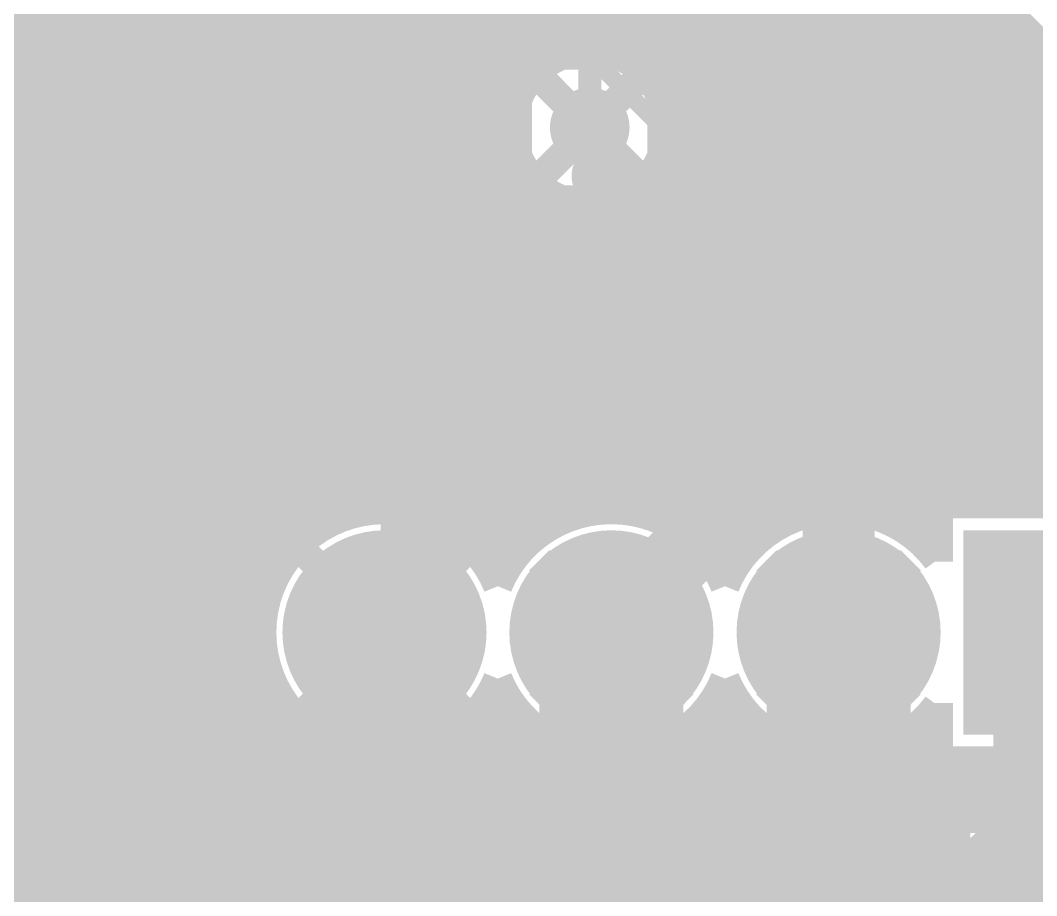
# Model space of a CAD drawing. Extents: x -1 to 119, y -42 to 51.
# Drawn here: x 67.63 to 76.58, y 6.57 to 14.28 of the extents above; entities that cross this region are included whole.
import ezdxf

# ---------------------------------------------------------------- set-up
doc = ezdxf.new("R2010")
doc.units = 0
doc.header["$MEASUREMENT"] = 0
doc.layers.get('0').update_dxf_attribs({"linetype": 'CONTINUOUS'})
for name, color, linetype in [('22-304-0_BOT', 7, 'CONTINUOUS'), ('22-304-0_DRD', 7, 'CONTINUOUS'), ('22-304-0_GND', 6, 'CONTINUOUS'), ('22-304-0_IN1', 4, 'CONTINUOUS'), ('22-304-0_SMB', 3, 'CONTINUOUS'), ('22-304-0_SMT', 5, 'CONTINUOUS'), ('22-304-0_SPT', 10, 'CONTINUOUS'), ('22-304-0_SST', 14, 'CONTINUOUS'), ('22-304-0_TOP', 9, 'CONTINUOUS'), ('THRUHOLE_TAP', 11, 'CONTINUOUS')]:
    doc.layers.add(name, color=color, linetype=linetype)

# ---------------------------------------------------------------- blocks, each defined once
blk = doc.blocks.new('ROUND_22')
at = {"const_width": 0.7493}
blk.add_lwpolyline([(-0.37465, 0, 1), (0.37465, 0, 1)], format="xyb", close=True, dxfattribs=at)
blk = doc.blocks.new('SQUARE_25')
blk.add_solid([(0.8001, 0.8001), (0.8001, -0.8001), (-0.8001, 0.8001), (-0.8001, -0.8001)])
blk = doc.blocks.new('ROUND_60')
at = {"const_width": 0.35052}
blk.add_lwpolyline([(-0.17526, 0, 1), (0.17526, 0, 1)], format="xyb", close=True, dxfattribs=at)
blk = doc.blocks.new('ROUND_57')
at = {"const_width": 0.35052}
blk.add_lwpolyline([(-0.17526, 0, 1), (0.17526, 0, 1)], format="xyb", close=True, dxfattribs=at)
blk = doc.blocks.new('ROUND_64')
at = {"const_width": 0.35052}
blk.add_lwpolyline([(-0.17526, 0, 1), (0.17526, 0, 1)], format="xyb", close=True, dxfattribs=at)
blk = doc.blocks.new('ROUND_69')
at = {"const_width": 0.89916}
blk.add_lwpolyline([(-0.44958, 0, 1), (0.44958, 0, 1)], format="xyb", close=True, dxfattribs=at)
blk = doc.blocks.new('SQUARE_70')
blk.add_solid([(0.89916, 0.89916), (0.89916, -0.89916), (-0.89916, 0.89916), (-0.89916, -0.89916)])
blk = doc.blocks.new('RECTANGLE_2')
blk.add_solid([(0.4826, 0.4064), (0.4826, -0.4064), (-0.4826, 0.4064), (-0.4826, -0.4064)])
blk = doc.blocks.new('OBLONG_36')
at = {"const_width": 0.65024}
blk.add_lwpolyline([(0, 0.50038), (0, -0.50038)], dxfattribs=at)
at = {"const_width": 0.32512}
for points in [[(-0.16256, 0.50038, 1), (0.16256, 0.50038, 1)], [(-0.16256, -0.50038, 1), (0.16256, -0.50038, 1)]]:
    blk.add_lwpolyline(points, format="xyb", close=True, dxfattribs=at)
blk = doc.blocks.new('ROUND_87')
at = {"const_width": 0.10033}
blk.add_lwpolyline([(-0.050164, 0, 1), (0.050164, 0, 1)], format="xyb", close=True, dxfattribs=at)
blk = doc.blocks.new('ROUND_89')
at = {"const_width": 0.44958}
blk.add_lwpolyline([(-0.22479, 0, 1), (0.22479, 0, 1)], format="xyb", close=True, dxfattribs=at)

msp = doc.modelspace()

# ---------------------------------------------------------------- linework, layer by layer
at = {"layer": '22-304-0_BOT'}
for points, const_width in [([(72.644, 13.335), (72.644, 14.859), (73.406, 15.621), (73.406, 17.399), (71.12, 19.685)], 0.2032), ([(76.835, 8.89), (85.598, 8.89), (86.233, 9.525), (86.233, 10.16), (85.852, 10.541), (85.852, 14.6558), (85.852, 17.78)], 0.635), ([(76.2, 16.764), (73.914, 14.478), (73.914, 10.033), (72.8345, 8.9535), (72.8345, 8.89)], 0.635), ([(76.51242, 16.15948), (74.5617, 14.20876)], 0.254), ([(67.7672, 15.38986), (67.7672, 14.28496)], 0.254), ([(67.9958, 15.16126), (67.9958, 1.016)], 0.254), ([(68.2244, 14.93266), (68.2244, 1.016)], 0.254), ([(72.2122, 14.859), (72.2122, 13.86078)], 0.254), ([(73.2536, 14.85646), (73.2536, 13.63472)], 0.254), ([(72.1106, 14.80566), (72.1106, 13.75664)], 0.254), ([(75.59548, 14.79042), (74.5617, 13.7541)], 0.254), ([(68.453, 14.71676), (68.453, 1.016)], 0.254), ([(73.0758, 14.67866), (73.0758, 13.86078)], 0.254), ([(76.2, 14.478), (74.83602, 13.11402), (74.83602, 8.89)], 0.635), ([(75.0824, 14.72946), (75.0824, 14.2748)], 0.254), ([(68.6816, 14.61008), (68.6816, 1.016)], 0.254), ([(68.9102, 14.5923), (68.9102, 1.016)], 0.254), ([(69.1388, 14.5923), (69.1388, 1.016)], 0.254), ([(69.3674, 14.5923), (69.3674, 1.016)], 0.254), ([(69.596, 14.5923), (69.596, 1.016)], 0.254), ([(69.8246, 14.5923), (69.8246, 9.271)], 0.254), ([(70.0532, 14.5923), (70.0532, 9.63422)], 0.254), ([(70.2818, 14.5923), (70.2818, 9.8171)], 0.254), ([(70.5104, 14.5923), (70.5104, 9.9187)], 0.254), ([(70.739, 14.5923), (70.739, 9.96442)], 0.254), ([(70.9676, 14.5923), (70.9676, 9.96188)], 0.254), ([(71.1962, 14.5923), (71.1962, 9.906)], 0.254), ([(71.4248, 14.5923), (71.4248, 9.79424)], 0.254), ([(71.6534, 14.5923), (71.6534, 9.59358)], 0.254), ([(71.882, 14.6431), (71.882, 9.39546)], 0.254), ([(73.2663, 14.478), (73.2663, 13.60932)], 0.254), ([(74.8538, 14.50086), (74.8538, 14.0462)], 0.254), ([(72.2122, 14.2748), (67.77736, 14.2748)], 0.254), ([(73.2663, 14.2748), (73.0758, 14.2748)], 0.254), ([(74.5617, 14.20876), (74.5617, 13.7541)], 0.254), ([(75.07986, 14.2748), (74.6252, 14.2748)], 0.254), ([(74.6252, 14.27226), (74.6252, 13.8176)], 0.254), ([(72.2122, 14.0462), (67.88658, 14.0462)], 0.254), ([(73.2663, 14.0462), (73.0758, 14.0462)], 0.254), ([(74.85126, 14.0462), (74.5617, 14.0462)], 0.254), ([(67.8942, 13.97), (67.8942, 6.731)], 0.254), ([(76.6826, 13.99794), (76.6826, 10.0203)], 0.254), ([(76.51242, 13.87348), (75.48372, 12.84478)], 0.254), ([(72.16394, 13.8176), (67.8942, 13.8176)], 0.254), ([(73.2663, 13.8176), (73.12152, 13.8176)], 0.254), ([(74.62266, 13.8176), (74.5617, 13.8176)], 0.254), ([(85.2043, 13.8176), (76.454, 13.8176)], 0.254), ([(76.454, 13.81506), (76.454, 10.0203)], 0.254), ([(72.01408, 13.589), (67.8942, 13.589)], 0.254), ([(85.2043, 13.589), (76.2254, 13.589)], 0.254), ([(76.2254, 13.58646), (76.2254, 10.0203)], 0.254), ([(71.96328, 13.3604), (67.8942, 13.3604)], 0.254), ([(85.2043, 13.3604), (75.9968, 13.3604)], 0.254), ([(75.9968, 13.35786), (75.9968, 10.0203)], 0.254), ([(71.99376, 13.1318), (67.8942, 13.1318)], 0.254), ([(85.2043, 13.1318), (75.7682, 13.1318)], 0.254), ([(75.7682, 13.12926), (75.7682, 10.0203)], 0.254), ([(73.2663, 13.06068), (73.2663, 10.2997)], 0.254), ([(73.2536, 13.03274), (73.2536, 10.287)], 0.254), ([(72.11822, 12.9032), (67.8942, 12.9032)], 0.254), ([(72.1106, 12.91336), (72.1106, 9.6901)], 0.254), ([(73.2663, 12.9032), (73.16978, 12.9032)], 0.254), ([(85.2043, 12.9032), (75.5396, 12.9032)], 0.254), ([(75.5396, 12.90066), (75.5396, 9.70788)], 0.254), ([(73.025, 12.77112), (73.025, 10.0584)], 0.254), ([(75.48372, 12.84478), (75.48372, 9.7536)], 0.254), ([(72.3392, 12.72794), (72.3392, 9.84758)], 0.254), ([(72.48144, 12.6746), (67.8942, 12.6746)], 0.254), ([(72.5678, 12.65936), (72.5678, 9.93648)], 0.254), ([(72.7964, 12.67206), (72.7964, 9.9695)], 0.254), ([(73.2663, 12.6746), (72.80402, 12.6746)], 0.254), ([(85.2043, 12.6746), (75.48372, 12.6746)], 0.254), ([(73.2663, 12.446), (67.8942, 12.446)], 0.254), ([(85.2043, 12.446), (75.48372, 12.446)], 0.254), ([(73.2663, 12.2174), (67.8942, 12.2174)], 0.254), ([(85.2043, 12.2174), (75.48372, 12.2174)], 0.254), ([(73.2663, 11.9888), (67.8942, 11.9888)], 0.254), ([(85.2043, 11.9888), (75.48372, 11.9888)], 0.254), ([(73.2663, 11.7602), (67.8942, 11.7602)], 0.254), ([(85.2043, 11.7602), (75.48372, 11.7602)], 0.254), ([(73.2663, 11.5316), (67.8942, 11.5316)], 0.254), ([(85.2043, 11.5316), (75.48372, 11.5316)], 0.254), ([(73.2663, 11.303), (67.8942, 11.303)], 0.254), ([(85.2043, 11.303), (75.48372, 11.303)], 0.254), ([(73.2663, 11.0744), (67.8942, 11.0744)], 0.254), ([(85.2043, 11.0744), (75.48372, 11.0744)], 0.254), ([(73.2663, 10.8458), (67.8942, 10.8458)], 0.254), ([(85.2043, 10.8458), (75.48372, 10.8458)], 0.254), ([(73.2663, 10.6172), (67.8942, 10.6172)], 0.254), ([(85.2043, 10.6172), (75.48372, 10.6172)], 0.254), ([(73.2663, 10.3886), (67.8942, 10.3886)], 0.254), ([(85.22208, 10.3886), (75.48372, 10.3886)], 0.254), ([(86.233, 10.2362), (86.233, 10.16), (86.233, 9.525), (85.598, 8.89), (76.835, 8.89)], 0.635), ([(73.2663, 10.2997), (72.93102, 9.96442)], 0.254), ([(73.12406, 10.16), (67.8942, 10.16)], 0.254), ([(85.32876, 10.16), (75.48372, 10.16)], 0.254), ([(77.9653, 10.0203), (75.7047, 10.0203)], 0.254), ([(75.7047, 10.0203), (75.7047, 9.52754)], 0.254), ([(70.55104, 9.9314), (67.8942, 9.9314)], 0.254), ([(72.55002, 9.9314), (71.11746, 9.9314)], 0.254), ([(75.7047, 9.9314), (75.48372, 9.9314)], 0.254), ([(70.12432, 9.7028), (67.8942, 9.7028)], 0.254), ([(70.07098, 9.652), (70.83552, 8.89)], 0.254), ([(71.59752, 9.652), (70.83552, 8.89)], 0.254), ([(72.1233, 9.7028), (71.54418, 9.7028)], 0.254), ([(75.7047, 9.7028), (75.54468, 9.7028)], 0.254), ([(69.9262, 9.4742), (67.8942, 9.4742)], 0.254), ([(71.92772, 9.4742), (71.7423, 9.4742)], 0.254), ([(69.81444, 9.2456), (67.8942, 9.2456)], 0.254), ([(69.7611, 9.017), (67.8942, 9.017)], 0.254), ([(70.07098, 8.12546), (70.83552, 8.89)], 0.254), ([(71.59752, 8.12546), (70.83552, 8.89)], 0.254), ([(69.75856, 8.7884), (67.8942, 8.7884)], 0.254), ([(69.80682, 8.5598), (67.8942, 8.5598)], 0.254), ([(69.8246, 8.509), (69.8246, 4.826)], 0.254), ([(71.882, 8.382), (71.882, 4.95046)], 0.254), ([(69.91096, 8.3312), (67.8942, 8.3312)], 0.254), ([(71.91248, 8.3312), (71.75754, 8.3312)], 0.254), ([(73.91146, 8.3312), (73.75906, 8.3312)], 0.254), ([(73.7108, 8.25754), (73.7108, 6.2992)], 0.254), ([(73.9394, 8.28802), (73.9394, 6.5278)], 0.254), ([(75.7047, 8.24992), (75.7047, 7.7597)], 0.254), ([(70.0532, 8.14578), (70.0532, 5.18922)], 0.254), ([(71.6534, 8.18642), (71.6534, 5.14858)], 0.254), ([(70.09638, 8.1026), (67.8942, 8.1026)], 0.254), ([(72.09536, 8.1026), (71.57212, 8.1026)], 0.254), ([(72.1106, 8.0899), (72.1106, 5.2451)], 0.254), ([(73.4822, 8.0264), (73.4822, 6.0706)], 0.254), ([(74.09688, 8.1026), (73.57364, 8.1026)], 0.254), ([(74.168, 8.04164), (74.168, 6.7564)], 0.254), ([(75.5396, 8.07212), (75.5396, 7.2517)], 0.254), ([(75.7047, 8.1026), (75.57262, 8.1026)], 0.254), ([(70.2818, 7.9629), (70.2818, 5.3721)], 0.254), ([(71.4248, 7.98576), (71.4248, 5.34924)], 0.254), ([(70.46976, 7.874), (67.8942, 7.874)], 0.254), ([(70.5104, 7.85876), (70.5104, 5.4737)], 0.254), ([(71.1962, 7.87146), (71.1962, 5.461)], 0.254), ([(72.47128, 7.874), (71.19874, 7.874)], 0.254), ([(72.3392, 7.92988), (72.3392, 5.40258)], 0.254), ([(72.5678, 7.84352), (72.5678, 5.49148)], 0.254), ([(74.47026, 7.874), (73.20026, 7.874)], 0.254), ([(73.2536, 7.89432), (73.2536, 5.842)], 0.254), ([(74.3966, 7.90194), (74.3966, 6.985)], 0.254), ([(75.7047, 7.874), (75.19924, 7.874)], 0.254), ([(75.311, 7.91972), (75.311, 7.2517)], 0.254), ([(70.739, 7.81558), (70.739, 5.51942)], 0.254), ([(70.9676, 7.81812), (70.9676, 5.51688)], 0.254), ([(72.7964, 7.8105), (72.7964, 5.5245)], 0.254), ([(73.025, 7.82574), (73.025, 5.6134)], 0.254), ([(74.6252, 7.83082), (74.6252, 7.1755)], 0.254), ([(74.8538, 7.8105), (74.8538, 7.24662)], 0.254), ([(75.0824, 7.83844), (75.0824, 7.2517)], 0.254), ([(77.9653, 7.7597), (75.7047, 7.7597)], 0.254), ([(75.7682, 7.7597), (75.7682, 7.2517)], 0.254), ([(75.9968, 7.7597), (75.9968, 7.2517)], 0.254), ([(76.2254, 7.7597), (76.2254, 7.2517)], 0.254), ([(76.454, 7.7597), (76.454, 7.2517)], 0.254), ([(76.6826, 7.7597), (76.6826, 7.2517)], 0.254), ([(94.2848, 7.6454), (67.8942, 7.6454)], 0.254), ([(94.2848, 7.4168), (67.8942, 7.4168)], 0.254), ([(83.82, 7.2517), (74.93, 7.2517)], 0.254), ([(74.6506, 7.1882), (67.8942, 7.1882)], 0.254), ([(74.46518, 7.05358), (72.93102, 5.51942)], 0.254), ([(74.36866, 6.9596), (67.8942, 6.9596)], 0.254), ([(84.836, 5.588), (83.82, 6.604), (74.93, 6.604), (72.8345, 4.5085), (72.8345, 4.445)], 0.635), ([(74.14006, 6.731), (67.8942, 6.731)], 0.254), ([(73.91146, 6.5024), (67.83324, 6.5024)], 0.254)]:
    msp.add_lwpolyline(points, dxfattribs=dict(at, const_width=const_width))
at = {"layer": '22-304-0_BOT', "const_width": 0.254}
for points in [[(76.51242, 13.87348, 0.2804741), (76.88072, 14.478)], [(67.8942, 13.97, 0.4142136), (67.437, 14.4272)], [(72.2122, 13.86078, 0.2244669), (71.96364, 13.335)], [(73.2663, 13.60932, 0.1175462), (73.07562, 13.86056)], [(71.96328, 13.335, 0.4142136), (72.644, 12.65428)], [(72.644, 12.65428, 0.2972177), (73.2663, 13.06068)], [(70.83552, 9.9695, 0.4142136), (69.75602, 8.89)], [(71.83374, 9.2964, 0.305004), (70.83552, 9.96696)], [(72.8345, 9.9695, 0.3052457), (71.83374, 9.2964)], [(72.93102, 9.96442, 0.0224023), (72.8345, 9.96875)], [(75.7047, 9.52754, 0.0736743), (75.48253, 9.75202)], [(69.75602, 8.89, 0.4142136), (70.83552, 7.8105)], [(70.83552, 7.8105, 0.3050042), (71.83374, 8.4836)], [(71.83374, 8.4836, 0.3052455), (72.8345, 7.8105)], [(72.8345, 7.8105, 0.3052457), (73.83526, 8.4836)], [(73.83526, 8.4836, 0.3052455), (74.83602, 7.8105)], [(74.83602, 7.8105, 0.2383055), (75.70508, 8.24964)], [(74.93, 7.2517, 0.1989129), (74.47201, 7.06199)], [(67.437, 6.2738, 0.4142136), (67.8942, 6.731)]]:
    msp.add_lwpolyline(points, format="xyb", dxfattribs=at)
at = {"layer": '22-304-0_DRD', "const_width": 0.254}
for points in [[(75.565, 15.113), (75.565, 13.843)], [(76.835, 15.113), (75.565, 13.843)], [(76.835, 13.843), (75.565, 15.113)], [(72.009, 13.97), (72.009, 12.7)], [(73.279, 13.97), (72.009, 13.97)], [(73.279, 13.97), (72.009, 12.7)], [(73.279, 12.7), (72.009, 13.97)], [(73.279, 12.7), (73.279, 13.97)], [(75.565, 13.843), (76.835, 13.843)], [(72.009, 12.7), (73.279, 12.7)], [(71.47052, 9.525), (70.20052, 8.255)], [(71.47052, 8.255), (70.20052, 9.525)], [(73.4695, 9.525), (72.1995, 8.255)], [(73.4695, 8.255), (72.1995, 9.525)], [(75.47102, 9.525), (74.20102, 8.255)], [(75.47102, 8.255), (74.20102, 9.525)], [(77.47, 9.525), (76.2, 8.255)], [(77.47, 8.255), (76.2, 9.525)]]:
    msp.add_lwpolyline(points, dxfattribs=at)
at = {"layer": '22-304-0_IN1'}
for points, const_width in [([(75.4888, 19.50466), (75.4888, 9.74852)], 0.254), ([(75.2602, 19.27606), (75.2602, 9.88314)], 0.254), ([(75.0316, 19.04746), (75.0316, 9.95172)], 0.254), ([(74.803, 18.81886), (74.803, 9.9695)], 0.254), ([(74.5744, 18.59026), (74.5744, 9.93648)], 0.254), ([(67.7164, 18.3642), (67.7164, 1.27)], 0.254), ([(67.945, 18.3642), (67.945, 1.27)], 0.254), ([(68.1736, 18.3642), (68.1736, 1.27)], 0.254), ([(68.4022, 18.3642), (68.4022, 1.27)], 0.254), ([(70.0024, 18.3642), (70.0024, 9.5758)], 0.254), ([(70.231, 18.3642), (70.231, 9.78408)], 0.254), ([(70.4596, 18.3642), (70.4596, 9.90092)], 0.254), ([(70.6882, 18.3642), (70.6882, 9.95934)], 0.254), ([(70.9168, 18.3642), (70.9168, 9.96696)], 0.254), ([(71.1454, 18.3642), (71.1454, 9.92378)], 0.254), ([(71.374, 18.3642), (71.374, 9.82472)], 0.254), ([(71.6026, 18.3642), (71.6026, 9.64946)], 0.254), ([(71.8312, 18.3642), (71.8312, 9.30402)], 0.254), ([(72.0598, 18.3642), (72.0598, 13.68298)], 0.254), ([(72.2884, 18.3642), (72.2884, 13.91412)], 0.254), ([(72.517, 18.3642), (72.517, 14.00302)], 0.254), ([(72.7456, 18.3642), (72.7456, 14.00556)], 0.254), ([(72.9742, 18.3642), (72.9742, 13.92936)], 0.254), ([(73.2028, 18.3642), (73.2028, 13.72108)], 0.254), ([(73.4314, 18.3642), (73.4314, 9.78916)], 0.254), ([(73.66, 18.3642), (73.66, 9.58596)], 0.254), ([(73.8886, 18.3642), (73.8886, 9.40816)], 0.254), ([(74.1172, 18.3642), (74.1172, 9.69518)], 0.254), ([(74.3458, 18.4023), (74.3458, 9.85266)], 0.254), ([(68.6308, 17.43202), (68.6308, 1.27)], 0.254), ([(69.7738, 17.39138), (69.7738, 9.08812)], 0.254), ([(68.8594, 17.20088), (68.8594, 1.27)], 0.254), ([(69.5452, 17.18564), (69.5452, 1.27)], 0.254), ([(69.088, 17.11198), (69.088, 1.27)], 0.254), ([(69.3166, 17.1069), (69.3166, 1.27)], 0.254), ([(75.54214, 14.3002), (59.71032, 14.3002)], 0.254), ([(75.6539, 14.0716), (67.10172, 14.0716)], 0.254), ([(75.7174, 13.99794), (75.7174, 9.5123)], 0.254), ([(72.19188, 13.843), (67.36588, 13.843)], 0.254), ([(75.95616, 13.843), (73.09612, 13.843)], 0.254), ([(75.946, 13.84808), (75.946, 10.0203)], 0.254), ([(76.1746, 13.79728), (76.1746, 10.0203)], 0.254), ([(76.2, 13.79728), (76.25085, 13.79918)], 0.254), ([(76.2508, 13.79982), (76.2508, 11.684)], 0.254), ([(72.02424, 13.6144), (67.46494, 13.6144)], 0.254), ([(76.2508, 13.6144), (73.26376, 13.6144)], 0.254), ([(71.96582, 13.3858), (67.47764, 13.3858)], 0.254), ([(76.2508, 13.3858), (73.32218, 13.3858)], 0.254), ([(71.98614, 13.1572), (67.40906, 13.1572)], 0.254), ([(76.2508, 13.1572), (73.29932, 13.1572)], 0.254), ([(72.0598, 12.98702), (72.0598, 9.6393)], 0.254), ([(73.2028, 12.94638), (73.2028, 9.90346)], 0.254), ([(72.0979, 12.9286), (67.22364, 12.9286)], 0.254), ([(76.2508, 12.9286), (73.18756, 12.9286)], 0.254), ([(72.40016, 12.7), (47.29988, 12.7)], 0.254), ([(72.2884, 12.75588), (72.2884, 9.81964)], 0.254), ([(76.2508, 12.7), (72.8853, 12.7)], 0.254), ([(72.9742, 12.74064), (72.9742, 9.95934)], 0.254), ([(72.517, 12.66698), (72.517, 9.92124)], 0.254), ([(72.7456, 12.6619), (72.7456, 9.96442)], 0.254), ([(76.2508, 12.4714), (67.22364, 12.4714)], 0.254), ([(76.2508, 12.2428), (67.40906, 12.2428)], 0.254), ([(76.2508, 12.0142), (67.47764, 12.0142)], 0.254), ([(76.2508, 11.7856), (67.46494, 11.7856)], 0.254), ([(76.26858, 11.557), (67.36588, 11.557)], 0.254), ([(76.4032, 11.34364), (76.4032, 10.0203)], 0.254), ([(76.42098, 11.3284), (67.10172, 11.3284)], 0.254), ([(76.6318, 11.23188), (76.6318, 10.0203)], 0.254), ([(86.65464, 11.0998), (59.82208, 11.0998)], 0.254), ([(85.98916, 10.8712), (67.30492, 10.8712)], 0.254), ([(85.6869, 10.6426), (67.44208, 10.6426)], 0.254), ([(85.57514, 10.414), (67.48272, 10.414)], 0.254), ([(85.55482, 10.1854), (67.44208, 10.1854)], 0.254), ([(77.9653, 10.0203), (75.7047, 10.0203)], 0.254), ([(75.7047, 10.0203), (75.7047, 9.52754)], 0.254), ([(70.67042, 9.9568), (67.30492, 9.9568)], 0.254), ([(72.6694, 9.9568), (71.00062, 9.9568)], 0.254), ([(74.67092, 9.9568), (72.9996, 9.9568)], 0.254), ([(75.7047, 9.9568), (75.00112, 9.9568)], 0.254), ([(70.1548, 9.7282), (58.8391, 9.7282)], 0.254), ([(72.15378, 9.7282), (71.5137, 9.7282)], 0.254), ([(74.1553, 9.7282), (73.51522, 9.7282)], 0.254), ([(75.7047, 9.7282), (75.5142, 9.7282)], 0.254), ([(69.94398, 9.4996), (58.86958, 9.4996)], 0.254), ([(71.94296, 9.4996), (71.72452, 9.4996)], 0.254), ([(73.94448, 9.4996), (73.72604, 9.4996)], 0.254), ([(76.835, 8.89), (76.835, 4.445)], 1.27), ([(69.8246, 9.271), (67.25412, 9.271)], 0.254), ([(69.76618, 9.0424), (67.42176, 9.0424)], 0.254), ([(69.75856, 8.8138), (67.48018, 8.8138)], 0.254), ([(69.7738, 8.68934), (69.7738, 4.64312)], 0.254), ([(69.7992, 8.5852), (67.45732, 8.5852)], 0.254), ([(71.8312, 8.47344), (71.8312, 4.85902)], 0.254), ([(69.89572, 8.3566), (67.34556, 8.3566)], 0.254), ([(71.89724, 8.3566), (71.77278, 8.3566)], 0.254), ([(73.89622, 8.3566), (73.7743, 8.3566)], 0.254), ([(73.8886, 8.37184), (73.8886, 4.96316)], 0.254), ([(70.0024, 8.20166), (70.0024, 5.1308)], 0.254), ([(75.7047, 8.24992), (75.7047, 7.7597)], 0.254), ([(75.7174, 8.2677), (75.7174, 5.0673)], 0.254), ([(70.06844, 8.128), (67.0433, 8.128)], 0.254), ([(72.06996, 8.128), (71.60006, 8.128)], 0.254), ([(71.6026, 8.13054), (71.6026, 5.20446)], 0.254), ([(72.0598, 8.13816), (72.0598, 5.1943)], 0.254), ([(74.06894, 8.128), (73.59904, 8.128)], 0.254), ([(73.66, 8.19404), (73.66, 5.14096)], 0.254), ([(75.7047, 8.128), (75.60056, 8.128)], 0.254), ([(74.1172, 8.08228), (74.1172, 5.25018)], 0.254), ([(75.4888, 8.03148), (75.4888, 5.30352)], 0.254), ([(70.231, 7.99338), (70.231, 5.33908)], 0.254), ([(71.374, 7.95528), (71.374, 5.37972)], 0.254), ([(72.2884, 7.95782), (72.2884, 5.37464)], 0.254), ([(73.4314, 7.9883), (73.4314, 5.34416)], 0.254), ([(70.40626, 7.8994), (58.63082, 7.8994)], 0.254), ([(70.4596, 7.87654), (70.4596, 5.45592)], 0.254), ([(71.1454, 7.85622), (71.1454, 5.47878)], 0.254), ([(72.40524, 7.8994), (71.26224, 7.8994)], 0.254), ([(72.517, 7.85876), (72.517, 5.47624)], 0.254), ([(73.2028, 7.874), (73.2028, 5.45846)], 0.254), ([(74.40676, 7.8994), (73.26376, 7.8994)], 0.254), ([(74.3458, 7.92734), (74.3458, 5.40766)], 0.254), ([(75.2602, 7.89686), (75.2602, 5.43814)], 0.254), ([(75.7047, 7.8994), (75.26274, 7.8994)], 0.254), ([(70.6882, 7.82066), (70.6882, 5.51434)], 0.254), ([(70.9168, 7.81304), (70.9168, 5.52196)], 0.254), ([(72.7456, 7.81304), (72.7456, 5.51942)], 0.254), ([(72.9742, 7.81812), (72.9742, 5.51434)], 0.254), ([(74.5744, 7.84098), (74.5744, 5.49148)], 0.254), ([(74.803, 7.8105), (74.803, 5.5245)], 0.254), ([(75.0316, 7.82828), (75.0316, 5.50672)], 0.254), ([(75.8698, 7.7597), (75.7047, 7.7597)], 0.254), ([(75.8698, 7.7597), (75.8698, 5.5753)], 0.254), ([(75.8698, 7.6708), (48.0568, 7.6708)], 0.254), ([(75.8698, 7.4422), (48.2854, 7.4422)], 0.254), ([(75.8698, 7.2136), (52.16652, 7.2136)], 0.254), ([(75.8698, 6.985), (52.31892, 6.985)], 0.254), ([(75.8698, 6.7564), (52.36718, 6.7564)], 0.254), ([(75.8698, 6.5278), (52.3367, 6.5278)], 0.254)]:
    msp.add_lwpolyline(points, dxfattribs=dict(at, const_width=const_width))
at = {"layer": '22-304-0_IN1', "const_width": 0.254}
for points in [[(75.51928, 14.478, 0.4142136), (76.2, 13.79728)], [(72.644, 14.01572, 0.4142136), (71.96328, 13.335)], [(73.32472, 13.335, 0.4142136), (72.644, 14.01572)], [(71.96328, 13.335, 0.4142136), (72.644, 12.65428)], [(72.644, 12.65428, 0.4142136), (73.32472, 13.335)], [(76.2508, 11.684, 0.4142136), (76.708, 11.2268)], [(70.83552, 9.9695, 0.4142136), (69.75602, 8.89)], [(71.83374, 9.2964, 0.305004), (70.83552, 9.96696)], [(72.8345, 9.9695, 0.3052457), (71.83374, 9.2964)], [(73.83526, 9.2964, 0.3052455), (72.8345, 9.9695)], [(74.83602, 9.9695, 0.3052457), (73.83526, 9.2964)], [(75.7047, 9.52754, 0.2388072), (74.83602, 9.96752)], [(69.75602, 8.89, 0.4142136), (70.83552, 7.8105)], [(70.83552, 7.8105, 0.3050042), (71.83374, 8.4836)], [(71.83374, 8.4836, 0.3052455), (72.8345, 7.8105)], [(72.8345, 7.8105, 0.3052457), (73.83526, 8.4836)], [(73.83526, 8.4836, 0.3052455), (74.83602, 7.8105)], [(74.83602, 7.8105, 0.2383055), (75.70508, 8.24964)]]:
    msp.add_lwpolyline(points, format="xyb", dxfattribs=at)
at = {"layer": '22-304-0_SST'}
for points, const_width in [([(72.009, 13.589), (72.263, 13.843), (72.263, 17.399)], 0.1524), ([(72.644, 13.97), (72.644, 17.018), (78.232, 17.018), (78.232, 13.208), (73.406, 13.208), (72.644, 13.97)], 0.1524), ([(68.199, 16.6116), (61.341, 16.6116), (61.341, 7.5184), (68.199, 7.5184), (68.199, 16.6116)], 0.1524), ([(68.3895, 14.1605), (68.3895, 11.2395), (70.0278, 11.2395), (70.0278, 14.1605), (68.3895, 14.1605)], 0.1524), ([(71.9455, 11.2395), (71.9455, 14.1605), (70.3072, 14.1605), (70.3072, 11.2395), (71.9455, 11.2395)], 0.1524), ([(72.66178, 13.08608), (72.66178, 12.72794)], 0.1524), ([(72.79894, 13.11402), (72.79894, 12.70254)], 0.1524), ([(72.89292, 13.07592), (72.64654, 13.07592)], 0.1524), ([(72.9361, 13.0302), (72.9361, 12.78382)], 0.1524), ([(72.9742, 12.93876), (72.56272, 12.93876)], 0.1524), ([(72.9488, 12.8016), (72.59066, 12.8016)], 0.1524), ([(72.37476, 11.97356), (72.20712, 11.97356), (72.03694, 11.9126), (72.03694, 11.67638), (72.20712, 11.61796), (73.05294, 11.61796)], 0.1524), ([(73.05294, 11.557), (73.05294, 11.79576)], 0.1524), ([(72.20712, 11.19378), (72.03694, 11.0744), (72.03694, 10.83818), (72.20712, 10.7188), (72.37476, 10.7188), (72.71512, 10.95756), (73.05294, 10.7188), (73.05294, 11.19378)], 0.1524), ([(68.7324, 10.97534), (68.7324, 10.61974), (68.90258, 10.50036), (69.07276, 10.50036), (69.2404, 10.61974), (69.2404, 10.97534), (68.2244, 10.97534)], 0.1524), ([(68.7324, 10.67816), (68.2244, 10.50036)], 0.1524), ([(69.23532, 6.89102), (79.03464, 6.89102), (79.03464, 10.4902), (69.23532, 10.4902), (69.23532, 6.89102)], 0.20066), ([(79.03464, 7.88924), (78.63332, 7.88924), (78.63332, 10.08888), (69.6341, 10.08888), (69.6341, 7.88924), (69.23532, 7.88924)], 0.20066), ([(68.2244, 9.78154), (68.2244, 10.01776)], 0.1524), ([(68.2244, 9.90092), (69.2404, 9.90092), (69.07276, 10.01776)], 0.1524), ([(68.56476, 8.94334), (68.56476, 9.41832), (69.2404, 9.17956), (69.2404, 9.06272), (68.2244, 9.06272)], 0.1524), ([(76.835, 7.69112), (75.93584, 6.89102)], 0.20066), ([(76.64196, 7.5184), (76.64196, 6.89102)], 0.20066), ([(76.46162, 7.35838), (76.46162, 6.89102)], 0.20066), ([(77.1398, 7.4168), (76.52766, 7.4168)], 0.20066), ([(68.3133, 6.2357), (67.84086, 6.2357), (68.3133, 6.91388), (68.3133, 7.08406), (68.25488, 7.2517), (67.89928, 7.2517), (67.84086, 7.08406)], 0.1524), ([(76.28382, 7.19836), (76.28382, 6.89102)], 0.20066), ([(77.343, 7.239), (76.327, 7.239)], 0.20066), ([(76.10348, 7.03834), (76.10348, 6.89102)], 0.20066), ([(77.54366, 7.05866), (76.1238, 7.05866)], 0.20066), ([(76.0349, 6.89102), (75.93584, 6.89102)], 0.20066), ([(77.73416, 6.89102), (76.0349, 6.89102)], 0.20066)]:
    msp.add_lwpolyline(points, dxfattribs=dict(at, const_width=const_width))
at = {"layer": '22-304-0_SST', "const_width": 0.1524}
for points in [[(72.76846, 13.11656, 0.4142136), (72.56018, 12.90828)], [(72.97674, 12.90828, 0.4142136), (72.76846, 13.11656)], [(72.56018, 12.90828, 0.4142136), (72.76846, 12.7)], [(72.76846, 12.7, 0.4142136), (72.97674, 12.90828)]]:
    msp.add_lwpolyline(points, format="xyb", dxfattribs=at)
at = {"layer": '22-304-0_TOP'}
for points, const_width in [([(71.12, 13.4112), (71.3232, 13.4112), (73.66, 15.748), (73.66, 18.161)], 0.635), ([(66.04, 4.445), (68.199, 6.604), (68.199, 14.478), (67.31, 15.367), (67.056, 15.367)], 0.635), ([(69.215, 15.1638), (69.215, 13.4112)], 0.635), ([(74.93, 12.065), (74.93, 13.462), (76.2, 13.462), (76.2, 14.478)], 0.635), ([(76.2, 13.462), (74.93, 13.462), (74.93, 12.065)], 0.635), ([(79.375, 13.4112), (79.3242, 13.462), (79.248, 13.462), (79.1972, 13.4112), (76.2508, 13.4112), (76.2, 13.3604), (76.2, 12.065)], 0.635), ([(79.248, 13.462), (76.2, 13.462)], 0.381), ([(73.66, 12.065), (73.406, 12.065), (72.771, 12.7), (72.644, 12.827), (72.644, 13.335)], 0.2032), ([(69.215, 11.9888), (69.9262, 12.7), (72.771, 12.7), (73.406, 12.065), (73.66, 12.065)], 0.2032), ([(71.12, 11.9888), (71.12, 10.414), (77.47, 10.414), (77.47, 10.668), (77.47, 12.065)], 0.635), ([(70.83552, 8.89), (71.12, 9.1694), (71.12, 10.414), (71.12, 11.9888)], 0.635), ([(70.83552, 8.89), (71.12, 8.89), (71.12, 9.1694), (71.12, 10.414), (71.12, 11.9888)], 0.635), ([(69.1642, 11.9888), (69.215, 11.9888)], 0.2032), ([(70.83552, 8.89), (70.83552, 4.445)], 1.27), ([(72.8345, 8.89), (72.8345, 4.445)], 1.27), ([(74.83602, 8.89), (74.83602, 6.604), (74.83602, 4.445)], 1.27), ([(74.83602, 6.604), (78.74, 6.604), (80.0862, 7.9502), (80.645, 7.9502)], 0.635), ([(74.83602, 4.445), (74.83602, 6.604)], 1.27)]:
    msp.add_lwpolyline(points, dxfattribs=dict(at, const_width=const_width))

# ---------------------------------------------------------------- block references
at = {"layer": '22-304-0_BOT'}
for name, p in [('ROUND_60', (76.2, 14.478)), ('ROUND_60', (72.644, 13.335)), ('SQUARE_25', (76.835, 8.89)), ('ROUND_22', (70.83552, 8.89)), ('ROUND_22', (72.8345, 8.89)), ('ROUND_22', (74.83602, 8.89))]:
    msp.add_blockref(name, p, dxfattribs=at)
at = {"layer": '22-304-0_GND'}
for name, p in [('ROUND_64', (76.2, 14.478)), ('ROUND_57', (72.644, 13.335)), ('ROUND_69', (70.83552, 8.89)), ('ROUND_69', (72.8345, 8.89)), ('ROUND_69', (74.83602, 8.89)), ('SQUARE_70', (76.835, 8.89))]:
    msp.add_blockref(name, p, dxfattribs=at)
at = {"layer": '22-304-0_IN1'}
for name, p in [('ROUND_64', (76.2, 14.478)), ('ROUND_60', (72.644, 13.335)), ('SQUARE_25', (76.835, 8.89)), ('ROUND_22', (70.83552, 8.89)), ('ROUND_22', (72.8345, 8.89)), ('ROUND_22', (74.83602, 8.89))]:
    msp.add_blockref(name, p, dxfattribs=at)
at = {"layer": '22-304-0_SMB'}
for name, p in [('SQUARE_25', (76.835, 8.89)), ('ROUND_22', (70.83552, 8.89)), ('ROUND_22', (72.8345, 8.89)), ('ROUND_22', (74.83602, 8.89))]:
    msp.add_blockref(name, p, dxfattribs=at)
at = {"layer": '22-304-0_SMT'}
for name, p in [('RECTANGLE_2', (69.215, 13.4112)), ('RECTANGLE_2', (71.12, 13.4112)), ('OBLONG_36', (73.66, 12.065)), ('OBLONG_36', (74.93, 12.065)), ('OBLONG_36', (76.2, 12.065)), ('RECTANGLE_2', (69.215, 11.9888)), ('RECTANGLE_2', (71.12, 11.9888)), ('SQUARE_25', (76.835, 8.89)), ('ROUND_22', (70.83552, 8.89)), ('ROUND_22', (72.8345, 8.89)), ('ROUND_22', (74.83602, 8.89))]:
    msp.add_blockref(name, p, dxfattribs=at)
at = {"layer": '22-304-0_SPT'}
for name, p in [('RECTANGLE_2', (69.215, 13.4112)), ('RECTANGLE_2', (71.12, 13.4112)), ('OBLONG_36', (73.66, 12.065)), ('OBLONG_36', (74.93, 12.065)), ('OBLONG_36', (76.2, 12.065)), ('RECTANGLE_2', (69.215, 11.9888)), ('RECTANGLE_2', (71.12, 11.9888))]:
    msp.add_blockref(name, p, dxfattribs=at)
at = {"layer": '22-304-0_TOP'}
for name, p in [('ROUND_60', (76.2, 14.478)), ('RECTANGLE_2', (69.215, 13.4112)), ('RECTANGLE_2', (71.12, 13.4112)), ('ROUND_60', (72.644, 13.335)), ('OBLONG_36', (73.66, 12.065)), ('OBLONG_36', (74.93, 12.065)), ('OBLONG_36', (76.2, 12.065)), ('RECTANGLE_2', (69.215, 11.9888)), ('RECTANGLE_2', (71.12, 11.9888)), ('SQUARE_25', (76.835, 8.89)), ('ROUND_22', (70.83552, 8.89)), ('ROUND_22', (72.8345, 8.89)), ('ROUND_22', (74.83602, 8.89))]:
    msp.add_blockref(name, p, dxfattribs=at)
at = {"layer": 'THRUHOLE_TAP'}
for name, p in [('ROUND_87', (72.644, 13.335)), ('ROUND_89', (70.83552, 8.89)), ('ROUND_89', (72.8345, 8.89)), ('ROUND_89', (74.83602, 8.89)), ('ROUND_89', (76.835, 8.89))]:
    msp.add_blockref(name, p, dxfattribs=at)

doc.saveas('drawing.dxf')
